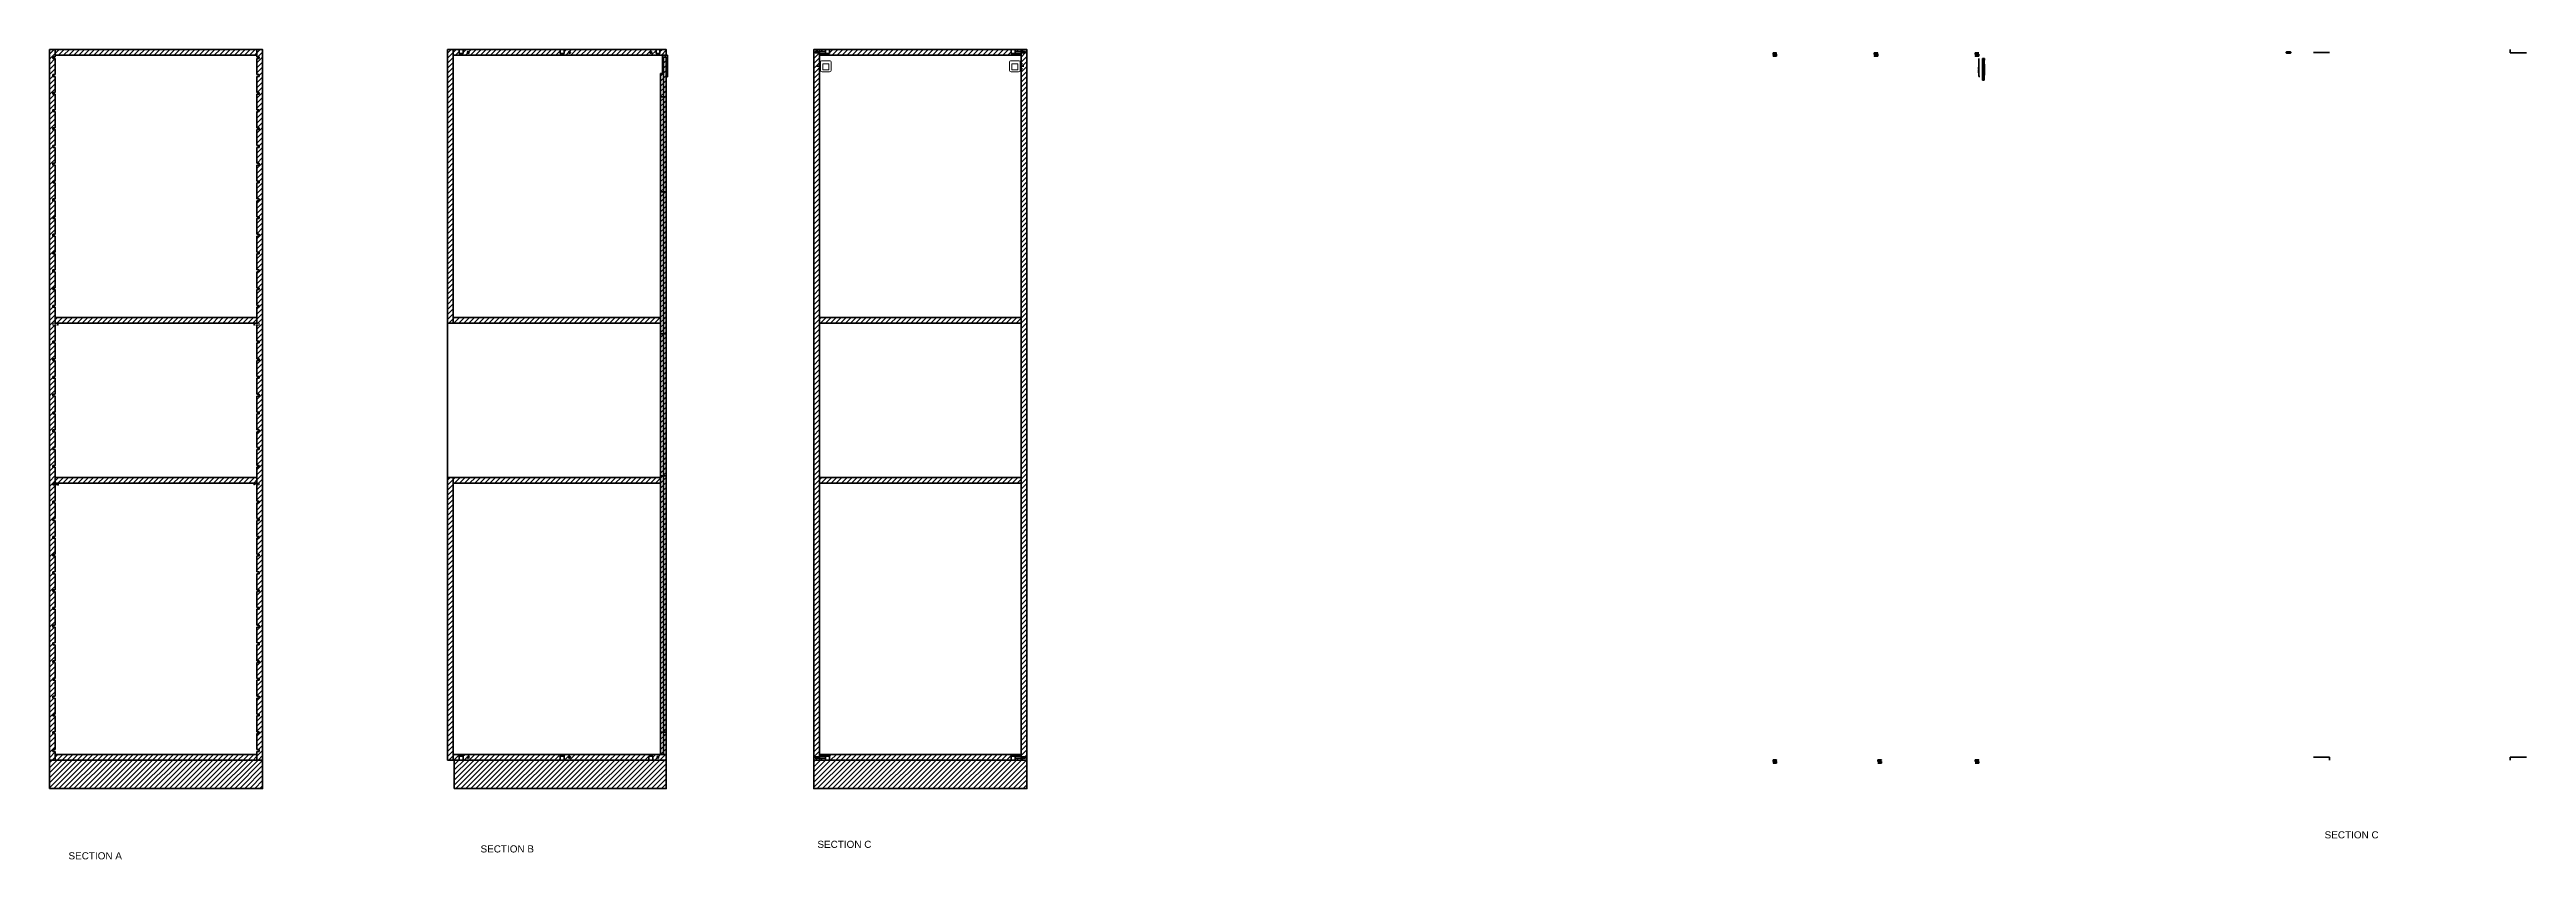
# Model space of a CAD drawing. Header units: inches. Extents: x -80 to 1400, y -434 to 800.
# Drawn here: x 703 to 1400, y 43 to 271 of the extents above; entities that cross this region are included whole.
import ezdxf

# ---------------------------------------------------------------- set-up
doc = ezdxf.new("R2010")
doc.units = ezdxf.units.IN
doc.header["$MEASUREMENT"] = 0
for name, color, linetype, lineweight in [('A-ELEV-MBE', 7, 'Continuous', 18), ('A-SECT-MCUT', 255, 'Continuous', 35), ('A-SECT-MCUT1', 7, 'Continuous', 35)]:
    doc.layers.add(name, color=color, linetype=linetype, lineweight=lineweight)
doc.layers.add('Layer1', color=3, linetype='Continuous')
doc.layers.add('SEZIONE', color=252, linetype='Continuous')
doc.styles.get("Standard").update_dxf_attribs({"font": 'Arial.ttf'})

msp = doc.modelspace()

# ---------------------------------------------------------------- hatches: boundary and pattern name
at = {"layer": 'SEZIONE'}
h = msp.add_hatch(dxfattribs=at)
h.set_pattern_fill('ANSI31', color=256, scale=8)
h.paths.add_polyline_path([(704.42, 78.86), (703.77, 78.86), (703.77, 79.36), (704.42, 79.36), (704.42, 83.86), (703.77, 83.86), (703.77, 84.36), (704.42, 84.36), (704.42, 88.86), (703.77, 88.86), (703.77, 89.36), (704.42, 89.36), (704.42, 93.86), (703.77, 93.86), (703.77, 94.36), (704.42, 94.36), (704.42, 98.86), (703.77, 98.86), (703.77, 99.36), (704.42, 99.36), (704.42, 271.4), (702.82, 271.4), (702.82, 71.4), (704.42, 71.4), (704.42, 73.86), (703.77, 73.86), (703.77, 74.36), (704.42, 74.36)])
h = msp.add_hatch(dxfattribs=at)
h.set_pattern_fill('ANSI31', color=256, scale=8)
h.paths.add_polyline_path([(761.22, 271.4), (704.42, 271.4), (704.42, 269.8), (761.22, 269.8)])
h = msp.add_hatch(dxfattribs=at)
h.set_pattern_fill('ANSI31', color=256, scale=8)
h.paths.add_polyline_path([(762.82, 271.4), (761.22, 271.4), (761.22, 79.36), (761.87, 79.36), (761.87, 78.86), (761.22, 78.86), (761.22, 74.36), (761.87, 74.36), (761.87, 73.86), (761.22, 73.86), (761.22, 71.4), (762.82, 71.4)])
h = msp.add_hatch(dxfattribs=at)
h.set_pattern_fill('ANSI31', color=256, scale=8)
h.paths.add_polyline_path([(816.47, 271.4), (814.87, 271.4), (814.87, 194.36), (816.47, 194.36)])
h = msp.add_hatch(dxfattribs=at)
h.set_pattern_fill('ANSI31', color=256, scale=8)
h.paths.add_polyline_path([(846.62, 271.4), (819.28, 271.4), (819.28, 270.33), (818.16, 270.33), (818.16, 271.4), (816.47, 271.4), (816.47, 269.8), (876.47, 269.8), (876.47, 271.4), (874.87, 271.4), (874.7, 271.4), (874.7, 270.33), (873.58, 270.33), (873.58, 271.4), (847.74, 271.4), (847.74, 270.33), (846.62, 270.33)])
h.paths.add_polyline_path([(820.47, 270.6, -1), (820.97, 270.6, -1)], flags=16)
h.paths.add_polyline_path([(849.47, 270.6, -1), (848.97, 270.6, -1)], flags=16)
h.paths.add_polyline_path([(872.37, 270.6, -1), (871.87, 270.6, -1)], flags=16)
h = msp.add_hatch(dxfattribs=at)
h.set_pattern_fill('ANSI31', color=256, scale=8)
h.paths.add_polyline_path([(876.85, 269.76), (876.9, 269.76), (876.9, 269.3), (876.95, 269.3), (876.95, 269.8), (876.47, 269.8), (875.37, 269.8), (875.37, 264.69), (875.67, 264.69), (875.67, 269.26), (876.47, 269.26), (876.47, 263.68), (876.85, 263.68), (876.85, 265.04), (876.95, 265.04), (876.95, 265.54), (876.9, 265.54), (876.9, 265.08), (876.85, 265.08), (876.85, 265.47), (876.85, 267.67), (876.85, 268.12), (876.9, 268.12), (876.9, 267.67), (876.95, 267.67), (876.95, 268.17), (876.85, 268.17), (876.85, 269.3)])
h = msp.add_hatch(dxfattribs=at)
h.set_pattern_fill('ANSI31', color=256, scale=8)
h.paths.add_polyline_path([(876.47, 269.26), (875.67, 269.26), (875.67, 73), (876.47, 73)])
h = msp.add_hatch(dxfattribs=at)
h.set_pattern_fill('ANSI31', color=256, scale=8)
h.paths.add_polyline_path([(919.6, 147.32), (919.6, 192.62), (919.6, 270.46), (918.43, 270.46), (918.43, 270.82), (919.6, 270.82), (919.6, 270.87), (919.6, 271.4), (918, 271.4), (918, 269.8), (918, 71.4), (919.6, 71.4), (919.6, 71.98), (918.43, 71.98), (918.43, 72.35), (919.6, 72.35)])
h = msp.add_hatch(dxfattribs=at)
h.set_pattern_fill('ANSI31', color=256, scale=8)
h.paths.add_polyline_path([(973.61, 271.4), (922.4, 271.4), (922.4, 270.33), (921.28, 270.33), (919.6, 270.33), (919.6, 269.8), (976.4, 269.8), (976.4, 270.33), (974.73, 270.33), (973.61, 270.33)])
h = msp.add_hatch(dxfattribs=at)
h.set_pattern_fill('ANSI31', color=256, scale=8)
h.paths.add_polyline_path([(921.28, 271.4), (919.6, 271.4), (919.6, 270.87), (921.28, 270.87)], flags=17)
h = msp.add_hatch(dxfattribs=at)
h.set_pattern_fill('ANSI31', color=256, scale=8)
h.paths.add_polyline_path([(976.4, 271.4), (974.73, 271.4), (974.73, 270.87), (976.4, 270.87)])
h = msp.add_hatch(dxfattribs=at)
h.set_pattern_fill('ANSI31', color=256, scale=8)
h.paths.add_polyline_path([(978, 271.4), (976.4, 271.4), (976.4, 270.82), (977.58, 270.82), (977.58, 270.46), (976.4, 270.46), (976.4, 192.62), (976.4, 147.32), (976.4, 72.35), (977.58, 72.35), (977.58, 71.98), (976.4, 71.98), (976.4, 71.94), (976.4, 71.4), (978, 71.4)])
h = msp.add_hatch(dxfattribs=at)
h.set_pattern_fill('ANSI31', color=256, scale=8)
h.paths.add_polyline_path([(875.67, 264.69), (874.87, 264.69), (874.87, 73), (875.67, 73)])
h = msp.add_hatch(dxfattribs=at)
h.set_pattern_fill('ANSI31', color=256, scale=8)
h.paths.add_polyline_path([(761.22, 195.96), (704.42, 195.96), (704.42, 194.36), (761.22, 194.39)])
h = msp.add_hatch(dxfattribs=at)
h.set_pattern_fill('ANSI31', color=256, scale=8)
h.paths.add_polyline_path([(874.87, 195.96), (816.47, 195.96), (816.47, 194.36), (874.87, 194.36)])
h = msp.add_hatch(dxfattribs=at)
h.set_pattern_fill('ANSI31', color=256, scale=8)
h.paths.add_polyline_path([(976.4, 195.96), (919.6, 195.96), (919.6, 194.36), (976.4, 194.36)])
h = msp.add_hatch(dxfattribs=at)
h.set_pattern_fill('ANSI31', color=256, scale=8)
h.paths.add_polyline_path([(761.22, 150.96), (704.42, 150.96), (704.42, 149.36), (761.22, 149.36)])
h = msp.add_hatch(dxfattribs=at)
h.set_pattern_fill('ANSI31', color=256, scale=8)
h.paths.add_polyline_path([(816.47, 150.96), (814.87, 150.96), (814.87, 71.4), (816.47, 71.4), (816.47, 73)])
h = msp.add_hatch(dxfattribs=at)
h.set_pattern_fill('ANSI31', color=256, scale=8)
h.paths.add_polyline_path([(874.87, 150.96), (816.47, 150.96), (816.47, 149.36), (874.87, 149.36)])
h = msp.add_hatch(dxfattribs=at)
h.set_pattern_fill('ANSI31', color=256, scale=8)
h.paths.add_polyline_path([(976.4, 150.96), (919.6, 150.96), (919.6, 149.36), (976.4, 149.36)])
h = msp.add_hatch(dxfattribs=at)
h.set_pattern_fill('ANSI31', color=256, scale=8)
h.paths.add_polyline_path([(762.82, 71.4), (702.82, 71.4), (702.82, 63.4), (762.82, 63.4)])
h = msp.add_hatch(dxfattribs=at)
h.set_pattern_fill('ANSI31', color=256, scale=8)
h.paths.add_polyline_path([(761.22, 73), (704.42, 73), (704.42, 71.4), (761.22, 71.4)])
h = msp.add_hatch(dxfattribs=at)
h.set_pattern_fill('ANSI31', color=256, scale=8)
h.paths.add_polyline_path([(846.62, 72.48), (847.74, 72.48), (847.74, 71.4), (871.56, 71.4), (871.56, 72.48), (872.68, 72.48), (872.68, 71.4), (876.47, 71.4), (876.47, 73), (816.47, 73), (816.47, 71.4), (818.17, 71.4), (818.17, 72.48), (819.29, 72.48), (819.29, 71.4), (846.62, 71.4)])
h.paths.add_polyline_path([(820.47, 72.2, -1), (820.97, 72.2, -1)], flags=16)
h.paths.add_polyline_path([(849.47, 72.2, -1), (848.97, 72.2, -1)], flags=16)
h.paths.add_polyline_path([(874.37, 72.2, -1), (873.87, 72.2, -1)], flags=16)
h = msp.add_hatch(dxfattribs=at)
h.set_pattern_fill('ANSI31', color=256, scale=8)
h.paths.add_polyline_path([(876.47, 71.4), (872.68, 71.4), (847.74, 71.4), (819.29, 71.4), (816.74, 71.4), (816.74, 63.4), (876.47, 63.4)])
h = msp.add_hatch(dxfattribs=at)
h.set_pattern_fill('ANSI31', color=256, scale=8)
h.paths.add_polyline_path([(978, 71.4), (918, 71.4), (918, 63.4), (978, 63.4)])
h = msp.add_hatch(dxfattribs=at)
h.set_pattern_fill('ANSI31', color=256, scale=8)
h.paths.add_polyline_path([(973.61, 72.48), (974.73, 72.48), (976.4, 72.48), (976.4, 73), (919.6, 73), (919.6, 72.48), (921.28, 72.48), (922.4, 72.48), (922.4, 71.4), (973.61, 71.4)])
h = msp.add_hatch(dxfattribs=at)
h.set_pattern_fill('ANSI31', color=256, scale=8)
h.paths.add_polyline_path([(921.28, 71.94), (919.6, 71.94), (919.6, 71.4), (921.28, 71.4)])
h = msp.add_hatch(dxfattribs=at)
h.set_pattern_fill('ANSI31', color=256, scale=8)
h.paths.add_polyline_path([(976.4, 71.94), (974.73, 71.94), (974.73, 71.4), (976.4, 71.4)])

# ---------------------------------------------------------------- linework, layer by layer
at = {"layer": 'A-ELEV-MBE'}
for p, q in [((919.71, 266.98), (919.85, 266.98)), ((919.71, 266.42), (919.85, 266.42)), ((919.85, 265.73), (919.85, 267.68)), ((976.15, 265.73), (976.15, 267.68)), ((976.3, 266.98), (976.15, 266.98)), ((976.3, 266.42), (976.15, 266.42)), ((704.42, 194.36), (703.77, 194.36)), ((703.77, 194.36), (703.77, 193.86)), ((703.77, 194.26), (703.77, 193.96)), ((703.77, 193.86), (704.42, 193.86)), ((704.42, 194.36), (704.42, 193.86)), ((704.42, 194.36), (705.07, 194.26)), ((705.07, 193.96), (704.42, 193.86)), ((705.07, 194.26), (705.07, 193.96)), ((760.57, 194.26), (761.22, 194.36)), ((760.57, 193.96), (760.57, 194.26)), ((761.22, 193.86), (760.57, 193.96)), ((761.22, 193.86), (761.22, 194.36)), ((761.22, 194.36), (761.87, 194.36)), ((761.87, 193.86), (761.22, 193.86)), ((761.87, 194.36), (761.87, 193.86)), ((761.87, 193.96), (761.87, 194.26)), ((760.57, 149.26), (761.22, 149.36)), ((760.57, 148.96), (760.57, 149.26)), ((761.22, 148.86), (760.57, 148.96)), ((761.22, 148.86), (761.22, 149.36)), ((761.22, 149.36), (761.87, 149.36)), ((761.87, 148.86), (761.22, 148.86)), ((761.87, 149.36), (761.87, 148.86)), ((761.87, 148.96), (761.87, 149.26))]:
    msp.add_line(p, q, dxfattribs=at)
for points in [[(920.35, 265.16), (922.43, 265.16, 0.414214), (922.93, 265.66), (922.93, 267.74, 0.414214), (922.43, 268.24), (920.35, 268.24, 0.414214), (919.85, 267.74), (919.85, 265.66, 0.414214)], [(975.65, 265.16), (973.57, 265.16, -0.414214), (973.07, 265.66), (973.07, 267.74, -0.414214), (973.57, 268.24), (975.65, 268.24, -0.414214), (976.15, 267.74), (976.15, 265.66, -0.414214)]]:
    msp.add_lwpolyline(points, format="xyb", close=True, dxfattribs=at)
for points in [[(922.28, 267.36), (920.51, 267.36), (920.51, 265.72), (922.28, 265.72)], [(973.73, 267.36), (975.5, 267.36), (975.5, 265.72), (973.73, 265.72)], [(705.07, 194.36), (705.07, 193.86), (705.27, 193.86), (705.27, 194.36)], [(760.57, 193.86), (760.57, 194.36), (760.37, 194.36), (760.37, 193.86)], [(760.57, 148.86), (760.57, 149.36), (760.37, 149.36), (760.37, 148.86)]]:
    msp.add_lwpolyline(points, close=True, dxfattribs=at)
at = {"layer": 'A-SECT-MCUT'}
for p, q in [((704.42, 269.36), (703.77, 269.36)), ((703.77, 269.36), (703.77, 268.86)), ((703.77, 268.86), (704.42, 268.86)), ((704.42, 269.36), (704.42, 271.4)), ((704.42, 271.4), (704.42, 269.36)), ((704.42, 269.8), (761.22, 269.8)), ((704.42, 264.36), (704.42, 268.86)), ((704.42, 268.86), (704.42, 264.36)), ((762.82, 271.4), (761.22, 271.4)), ((761.22, 269.36), (761.22, 271.4)), ((761.22, 271.4), (761.22, 269.36)), ((761.22, 269.36), (761.87, 269.36)), ((761.22, 264.36), (761.22, 268.86)), ((761.22, 268.86), (761.22, 264.36)), ((761.87, 268.86), (761.22, 268.86)), ((761.87, 269.36), (761.87, 268.86)), ((816.47, 271.4), (814.87, 271.4)), ((814.87, 271.4), (814.87, 194.36)), ((816.47, 271.4), (816.47, 194.36)), ((816.47, 269.8), (876.47, 269.8)), ((818.16, 271.4), (818.16, 270.84)), ((818.16, 271.4), (819.28, 271.4)), ((818.16, 271.4), (818.16, 270.33)), ((818.16, 270.33), (819.28, 270.33)), ((818.16, 270.33), (819.28, 270.33)), ((819.28, 271.4), (819.28, 271.33)), ((819.28, 270.33), (819.28, 271.4)), ((819.28, 270.9), (819.28, 270.33)), ((846.62, 271.4), (846.62, 270.84)), ((846.62, 271.4), (847.74, 271.4)), ((846.62, 271.4), (846.62, 270.33)), ((846.62, 270.33), (847.74, 270.33)), ((846.62, 270.33), (847.74, 270.33)), ((847.74, 271.4), (847.74, 271.33)), ((847.74, 270.33), (847.74, 271.4)), ((847.74, 270.9), (847.74, 270.33)), ((873.58, 271.4), (873.58, 270.84)), ((873.58, 271.4), (874.7, 271.4)), ((873.58, 271.4), (873.58, 270.33)), ((873.58, 270.33), (874.7, 270.33)), ((873.58, 270.33), (874.7, 270.33)), ((874.7, 271.4), (874.7, 271.33)), ((874.7, 270.33), (874.7, 271.4)), ((874.7, 270.9), (874.7, 270.33)), ((876.47, 271.4), (874.87, 271.4)), ((875.37, 269.8), (875.37, 264.69)), ((875.67, 269.26), (875.67, 258.18)), ((876.47, 269.26), (875.67, 269.26)), ((876.47, 269.8), (876.85, 269.8)), ((876.47, 269.26), (876.47, 263.68)), ((876.85, 269.8), (876.85, 263.68)), ((918, 271.4), (918, 269.8)), ((919.6, 270.82), (918.43, 270.82)), ((918.43, 270.82), (918.43, 270.46)), ((918.43, 270.75), (918.43, 270.53)), ((918.43, 270.46), (919.6, 270.46)), ((919.74, 266.7), (918.85, 266.7)), ((919.21, 267.4), (919.71, 267.4)), ((919.21, 265.97), (919.71, 265.97)), ((919.6, 270.82), (919.6, 271.4)), ((919.6, 270.87), (919.6, 270.41)), ((921.28, 270.87), (919.6, 270.87)), ((919.6, 270.87), (921.28, 270.87)), ((919.6, 192.62), (919.6, 270.46)), ((921.28, 270.33), (919.6, 270.33)), ((919.6, 269.8), (976.4, 269.8)), ((919.6, 269.8), (919.6, 249.8)), ((919.6, 267.95), (919.6, 267.95)), ((919.6, 267.95), (919.6, 267.44)), ((919.6, 267.36), (919.6, 266.76)), ((919.6, 266.64), (919.6, 266.01)), ((919.6, 265.92), (919.6, 265.45)), ((919.6, 265.45), (919.6, 265.45)), ((919.74, 266.42), (919.74, 266.98)), ((973.61, 271.4), (973.61, 271.33)), ((974.73, 271.4), (973.61, 271.4)), ((973.61, 270.33), (973.61, 271.4)), ((973.61, 270.9), (973.61, 270.33)), ((974.73, 270.33), (973.61, 270.33)), ((974.73, 270.33), (973.61, 270.33)), ((974.73, 271.4), (974.73, 270.84)), ((974.73, 271.4), (974.73, 270.87)), ((974.73, 270.87), (974.73, 270.41)), ((974.73, 270.87), (976.4, 270.87)), ((976.4, 270.87), (974.73, 270.87)), ((974.73, 270.43), (974.73, 270.33)), ((974.73, 270.33), (976.4, 270.33)), ((976.27, 266.42), (976.27, 266.98)), ((976.8, 267.4), (976.3, 267.4)), ((977.15, 266.7), (976.3, 266.7)), ((976.8, 265.96), (976.3, 265.96)), ((976.4, 271.4), (976.4, 270.82)), ((976.4, 270.87), (976.4, 270.41)), ((976.4, 270.82), (977.58, 270.82)), ((976.4, 270.46), (976.4, 192.62)), ((977.58, 270.46), (976.4, 270.46)), ((976.4, 267.95), (976.4, 267.95)), ((976.4, 267.95), (976.4, 267.44)), ((976.4, 267.36), (976.4, 266.76)), ((976.4, 266.64), (976.4, 266)), ((976.4, 265.92), (976.4, 265.45)), ((976.4, 265.45), (976.4, 265.45)), ((977.58, 270.82), (977.58, 270.46)), ((977.58, 270.75), (977.58, 270.53)), ((704.42, 264.36), (703.77, 264.36)), ((703.77, 264.36), (703.77, 263.86)), ((703.77, 263.86), (704.42, 263.86)), ((704.42, 259.36), (703.77, 259.36)), ((703.77, 259.36), (703.77, 258.86)), ((703.77, 258.86), (704.42, 258.86)), ((704.42, 259.36), (704.42, 263.86)), ((704.42, 263.86), (704.42, 259.36)), ((704.42, 254.46), (704.42, 258.86)), ((704.42, 258.86), (704.42, 254.46)), ((761.22, 264.36), (761.87, 264.36)), ((761.22, 259.36), (761.22, 263.86)), ((761.22, 263.86), (761.22, 259.36)), ((761.87, 263.86), (761.22, 263.86)), ((761.22, 259.36), (761.87, 259.36)), ((761.22, 254.46), (761.22, 258.86)), ((761.22, 258.86), (761.22, 254.46)), ((761.87, 258.86), (761.22, 258.86)), ((761.87, 264.36), (761.87, 263.86)), ((761.87, 259.36), (761.87, 258.86)), ((875.67, 264.69), (874.87, 264.69)), ((874.87, 264.69), (874.87, 73)), ((876.47, 258.13), (875.17, 258.13)), ((875.37, 264.69), (875.67, 264.69)), ((875.67, 264.69), (875.67, 258.08)), ((875.67, 258.08), (875.67, 231.35)), ((875.67, 258.08), (875.67, 231.35)), ((876.47, 263.97), (876.47, 264.47)), ((876.85, 263.68), (876.47, 263.68)), ((704.42, 254.46), (703.77, 254.46)), ((703.77, 254.46), (703.77, 253.96)), ((703.77, 253.96), (704.42, 253.96)), ((704.42, 249.36), (704.42, 253.96)), ((704.42, 253.96), (704.42, 249.8)), ((704.42, 249.8), (704.42, 251.4)), ((761.22, 254.46), (761.87, 254.46)), ((761.22, 249.36), (761.22, 253.96)), ((761.22, 253.96), (761.22, 249.8)), ((761.87, 253.96), (761.22, 253.96)), ((761.22, 249.8), (761.22, 251.4)), ((761.87, 254.46), (761.87, 253.96)), ((876.47, 249.8), (876.47, 251.4)), ((919.6, 249.8), (919.6, 251.4)), ((704.42, 249.36), (703.77, 249.36)), ((703.77, 249.36), (703.77, 248.86)), ((703.77, 248.86), (704.42, 248.86)), ((704.42, 244.36), (703.77, 244.36)), ((703.77, 244.36), (703.77, 243.86)), ((704.42, 244.36), (704.42, 248.86)), ((761.22, 249.36), (761.87, 249.36)), ((761.22, 244.36), (761.22, 248.86)), ((761.87, 248.86), (761.22, 248.86)), ((761.22, 244.36), (761.87, 244.36)), ((761.87, 249.36), (761.87, 248.86)), ((761.87, 244.36), (761.87, 243.86)), ((703.77, 243.86), (704.42, 243.86)), ((704.42, 239.4), (703.77, 239.4)), ((703.77, 239.4), (703.77, 238.9)), ((703.77, 238.9), (704.42, 238.9)), ((704.42, 239.4), (704.42, 243.86)), ((704.42, 234.36), (704.42, 238.9)), ((761.22, 239.4), (761.22, 243.86)), ((761.87, 243.86), (761.22, 243.86)), ((761.22, 239.4), (761.87, 239.4)), ((761.22, 234.36), (761.22, 238.9)), ((761.87, 238.9), (761.22, 238.9)), ((761.87, 239.4), (761.87, 238.9)), ((704.42, 234.36), (703.77, 234.36)), ((703.77, 234.36), (703.77, 233.86)), ((703.77, 233.86), (704.42, 233.86)), ((704.42, 229.36), (704.42, 233.86)), ((761.22, 234.36), (761.87, 234.36)), ((761.22, 229.36), (761.22, 233.86)), ((761.87, 233.86), (761.22, 233.86)), ((761.87, 234.36), (761.87, 233.86)), ((875.17, 231.4), (876.47, 231.4)), ((875.67, 231.35), (875.67, 191.45)), ((875.67, 231.35), (875.67, 191.35)), ((704.42, 229.36), (703.77, 229.36)), ((703.77, 229.36), (703.77, 228.86)), ((703.77, 228.86), (704.42, 228.86)), ((704.42, 224.36), (703.77, 224.36)), ((703.77, 224.36), (703.77, 223.86)), ((703.77, 223.86), (704.42, 223.86)), ((704.42, 224.36), (704.42, 228.86)), ((704.42, 219.42), (704.42, 223.86)), ((761.22, 229.36), (761.87, 229.36)), ((761.22, 224.36), (761.22, 228.86)), ((761.87, 228.86), (761.22, 228.86)), ((761.22, 224.36), (761.87, 224.36)), ((761.22, 219.42), (761.22, 223.86)), ((761.87, 223.86), (761.22, 223.86)), ((761.87, 229.36), (761.87, 228.86)), ((761.87, 224.36), (761.87, 223.86)), ((704.42, 219.42), (703.77, 219.42)), ((703.77, 219.42), (703.77, 218.92)), ((703.77, 218.92), (704.42, 218.92)), ((704.42, 221.47), (704.42, 219.87)), ((704.42, 214.36), (704.42, 218.92)), ((761.22, 221.47), (761.22, 219.87)), ((761.22, 219.42), (761.87, 219.42)), ((761.22, 214.36), (761.22, 218.92)), ((761.87, 218.92), (761.22, 218.92)), ((761.87, 219.42), (761.87, 218.92)), ((876.47, 219.87), (876.47, 221.47)), ((919.6, 221.47), (919.6, 219.87)), ((704.42, 214.36), (703.77, 214.36)), ((703.77, 214.36), (703.77, 213.86)), ((703.77, 213.86), (704.42, 213.86)), ((704.42, 209.36), (703.77, 209.36)), ((703.77, 209.36), (703.77, 208.86)), ((704.42, 209.36), (704.42, 213.86)), ((761.22, 214.36), (761.87, 214.36)), ((761.22, 209.36), (761.22, 213.86)), ((761.87, 213.86), (761.22, 213.86)), ((761.22, 209.36), (761.87, 209.36)), ((761.87, 214.36), (761.87, 213.86)), ((761.87, 209.36), (761.87, 208.86)), ((703.77, 208.86), (704.42, 208.86)), ((704.42, 204.36), (703.77, 204.36)), ((703.77, 204.36), (703.77, 203.86)), ((703.77, 203.86), (704.42, 203.86)), ((704.42, 204.36), (704.42, 208.86)), ((704.42, 199.36), (704.42, 203.86)), ((761.22, 204.36), (761.22, 208.86)), ((761.87, 208.86), (761.22, 208.86)), ((761.22, 204.36), (761.87, 204.36)), ((761.22, 199.36), (761.22, 203.86)), ((761.87, 203.86), (761.22, 203.86)), ((761.87, 204.36), (761.87, 203.86)), ((704.42, 199.36), (703.77, 199.36)), ((703.77, 199.36), (703.77, 198.86)), ((703.77, 198.86), (704.42, 198.86)), ((704.42, 194.36), (704.42, 198.86)), ((704.42, 195.96), (761.22, 195.96)), ((761.22, 199.36), (761.87, 199.36)), ((761.22, 194.36), (761.22, 198.86)), ((761.87, 198.86), (761.22, 198.86)), ((761.87, 199.36), (761.87, 198.86)), ((874.87, 195.96), (816.47, 195.96)), ((874.87, 195.96), (874.87, 194.36)), ((919.6, 195.96), (976.4, 195.96)), ((704.42, 189.36), (703.77, 189.36)), ((703.77, 189.36), (703.77, 188.86)), ((703.77, 188.86), (704.42, 188.86)), ((704.42, 194.36), (761.22, 194.39)), ((704.42, 189.36), (704.42, 193.86)), ((704.42, 184.36), (704.42, 188.86)), ((761.22, 189.36), (761.22, 193.86)), ((761.22, 189.36), (761.87, 189.36)), ((761.22, 184.36), (761.22, 188.86)), ((761.87, 188.86), (761.22, 188.86)), ((761.87, 189.36), (761.87, 188.86)), ((814.87, 194.36), (816.47, 194.36)), ((816.47, 194.36), (874.87, 194.36)), ((875.17, 191.4), (876.47, 191.4)), ((875.67, 191.35), (875.67, 151.45)), ((875.67, 191.35), (875.67, 151.35)), ((876.47, 193.4), (876.47, 195)), ((919.6, 194.36), (976.4, 194.36)), ((919.6, 147.32), (919.6, 192.62)), ((976.4, 192.62), (976.4, 147.32)), ((704.42, 184.36), (703.77, 184.36)), ((703.77, 184.36), (703.77, 183.86)), ((703.77, 183.86), (704.42, 183.86)), ((704.42, 179.36), (704.42, 183.86)), ((761.22, 184.36), (761.87, 184.36)), ((761.22, 179.36), (761.22, 183.86)), ((761.87, 183.86), (761.22, 183.86)), ((761.87, 184.36), (761.87, 183.86)), ((704.42, 179.36), (703.77, 179.36)), ((703.77, 179.36), (703.77, 178.86)), ((703.77, 178.86), (704.42, 178.86)), ((704.42, 174.36), (703.77, 174.36)), ((703.77, 174.36), (703.77, 173.86)), ((704.42, 174.36), (704.42, 178.86)), ((761.22, 179.36), (761.87, 179.36)), ((761.22, 174.36), (761.22, 178.86)), ((761.87, 178.86), (761.22, 178.86)), ((761.22, 174.36), (761.87, 174.36)), ((761.87, 179.36), (761.87, 178.86)), ((761.87, 174.36), (761.87, 173.86)), ((703.77, 173.86), (704.42, 173.86)), ((704.42, 169.36), (703.77, 169.36)), ((703.77, 169.36), (703.77, 168.86)), ((703.77, 168.86), (704.42, 168.86)), ((704.42, 169.36), (704.42, 173.86)), ((704.42, 164.33), (704.42, 168.86)), ((761.22, 169.36), (761.22, 173.86)), ((761.87, 173.86), (761.22, 173.86)), ((761.22, 169.36), (761.87, 169.36)), ((761.22, 164.33), (761.22, 168.86)), ((761.87, 168.86), (761.22, 168.86)), ((761.87, 169.36), (761.87, 168.86)), ((704.42, 164.33), (703.77, 164.33)), ((703.77, 164.33), (703.77, 163.83)), ((703.77, 163.83), (704.42, 163.83)), ((704.42, 159.36), (704.42, 163.83)), ((761.22, 164.33), (761.87, 164.33)), ((761.22, 159.36), (761.22, 163.83)), ((761.87, 163.83), (761.22, 163.83)), ((761.87, 164.33), (761.87, 163.83)), ((704.42, 159.36), (703.77, 159.36)), ((703.77, 159.36), (703.77, 158.86)), ((703.77, 158.86), (704.42, 158.86)), ((704.42, 154.36), (703.77, 154.36)), ((703.77, 154.36), (703.77, 153.86)), ((703.77, 153.86), (704.42, 153.86)), ((704.42, 154.36), (704.42, 158.86)), ((704.42, 149.36), (704.42, 153.86)), ((761.22, 159.36), (761.87, 159.36)), ((761.22, 154.36), (761.22, 158.86)), ((761.87, 158.86), (761.22, 158.86)), ((761.22, 154.36), (761.87, 154.36)), ((761.22, 149.36), (761.22, 153.86)), ((761.87, 153.86), (761.22, 153.86)), ((761.87, 159.36), (761.87, 158.86)), ((761.87, 154.36), (761.87, 153.86)), ((704.42, 149.36), (703.77, 149.36)), ((703.77, 149.36), (703.77, 148.86)), ((703.77, 149.26), (703.77, 148.96)), ((703.77, 148.86), (704.42, 148.86)), ((704.42, 150.96), (761.22, 150.96)), ((704.42, 149.36), (761.22, 149.36)), ((704.42, 149.36), (704.42, 148.86)), ((704.42, 149.36), (705.07, 149.26)), ((705.07, 148.96), (704.42, 148.86)), ((704.42, 144.29), (704.42, 148.86)), ((704.42, 148.64), (704.42, 147.04)), ((704.42, 147.04), (704.42, 144.29)), ((705.07, 149.26), (705.07, 148.96)), ((761.22, 144.29), (761.22, 148.86)), ((761.22, 148.64), (761.22, 147.04)), ((761.22, 147.04), (761.22, 144.29)), ((816.47, 150.96), (814.87, 150.96)), ((814.87, 150.96), (814.87, 71.4)), ((816.47, 150.96), (874.87, 150.96)), ((816.47, 150.96), (816.47, 71.4)), ((874.87, 149.36), (816.47, 149.36)), ((874.87, 150.96), (874.87, 149.36)), ((875.17, 151.4), (876.47, 151.4)), ((875.67, 151.35), (875.67, 79.25)), ((875.67, 151.35), (875.67, 79.25)), ((919.6, 150.96), (976.4, 150.96)), ((919.6, 149.36), (976.4, 149.36)), ((919.6, 72.35), (919.6, 147.32)), ((919.6, 147.04), (919.6, 122.36)), ((976.4, 147.32), (976.4, 72.35)), ((704.42, 144.29), (703.77, 144.29)), ((703.77, 144.29), (703.77, 143.79)), ((703.77, 143.79), (704.42, 143.79)), ((704.42, 139.36), (704.42, 143.79)), ((704.42, 143.79), (704.42, 139.36)), ((761.22, 144.29), (761.87, 144.29)), ((761.22, 139.36), (761.22, 143.79)), ((761.22, 143.79), (761.22, 139.36)), ((761.87, 143.79), (761.22, 143.79)), ((761.87, 144.29), (761.87, 143.79)), ((704.42, 139.36), (703.77, 139.36)), ((703.77, 139.36), (703.77, 138.86)), ((703.77, 138.86), (704.42, 138.86)), ((704.42, 134.36), (703.77, 134.36)), ((703.77, 134.36), (703.77, 133.86)), ((703.77, 133.86), (704.42, 133.86)), ((704.42, 134.36), (704.42, 138.86)), ((704.42, 138.86), (704.42, 134.36)), ((704.42, 129.36), (704.42, 133.86)), ((704.42, 133.86), (704.42, 129.36)), ((761.22, 139.36), (761.87, 139.36)), ((761.22, 134.36), (761.22, 138.86)), ((761.22, 138.86), (761.22, 134.36)), ((761.87, 138.86), (761.22, 138.86)), ((761.22, 134.36), (761.87, 134.36)), ((761.22, 129.36), (761.22, 133.86)), ((761.22, 133.86), (761.22, 129.36)), ((761.87, 133.86), (761.22, 133.86)), ((761.87, 139.36), (761.87, 138.86)), ((761.87, 134.36), (761.87, 133.86)), ((704.42, 129.36), (703.77, 129.36)), ((703.77, 129.36), (703.77, 128.86)), ((703.77, 128.86), (704.42, 128.86)), ((704.42, 124.36), (704.42, 128.86)), ((704.42, 128.86), (704.42, 124.36)), ((761.22, 129.36), (761.87, 129.36)), ((761.22, 124.36), (761.22, 128.86)), ((761.22, 128.86), (761.22, 124.36)), ((761.87, 128.86), (761.22, 128.86)), ((761.87, 129.36), (761.87, 128.86)), ((704.42, 124.36), (703.77, 124.36)), ((703.77, 124.36), (703.77, 123.86)), ((703.77, 123.86), (704.42, 123.86)), ((704.42, 119.36), (703.77, 119.36)), ((703.77, 119.36), (703.77, 118.86)), ((703.77, 118.86), (704.42, 118.86)), ((704.42, 119.36), (704.42, 123.86)), ((704.42, 123.86), (704.42, 122.36)), ((704.42, 114.36), (704.42, 118.86)), ((761.22, 124.36), (761.87, 124.36)), ((761.22, 119.36), (761.22, 123.86)), ((761.22, 123.86), (761.22, 122.36)), ((761.87, 123.86), (761.22, 123.86)), ((761.22, 119.36), (761.87, 119.36)), ((761.22, 114.36), (761.22, 118.86)), ((761.87, 118.86), (761.22, 118.86)), ((761.87, 124.36), (761.87, 123.86)), ((761.87, 119.36), (761.87, 118.86)), ((976.4, 122.36), (976.4, 97.68)), ((976.4, 122.36), (976.4, 120.76)), ((704.42, 114.36), (703.77, 114.36)), ((703.77, 114.36), (703.77, 113.86)), ((703.77, 113.86), (704.42, 113.86)), ((704.42, 109.36), (704.42, 113.86)), ((761.22, 114.36), (761.87, 114.36)), ((761.22, 109.36), (761.22, 113.86)), ((761.87, 113.86), (761.22, 113.86)), ((761.87, 114.36), (761.87, 113.86)), ((704.42, 109.36), (703.77, 109.36)), ((703.77, 109.36), (703.77, 108.86)), ((703.77, 108.86), (704.42, 108.86)), ((704.42, 104.36), (704.42, 108.86)), ((761.22, 109.36), (761.87, 109.36)), ((761.22, 104.36), (761.22, 108.86)), ((761.87, 108.86), (761.22, 108.86)), ((761.87, 109.36), (761.87, 108.86)), ((704.42, 104.36), (703.77, 104.36)), ((703.77, 104.36), (703.77, 103.86)), ((703.77, 103.86), (704.42, 103.86)), ((704.42, 99.36), (703.77, 99.36)), ((703.77, 99.36), (703.77, 98.86)), ((703.77, 98.86), (704.42, 98.86)), ((704.42, 99.36), (704.42, 103.86)), ((704.42, 94.36), (704.42, 98.86)), ((704.42, 97.68), (704.42, 96.08)), ((761.22, 104.36), (761.87, 104.36)), ((761.22, 99.36), (761.22, 103.86)), ((761.87, 103.86), (761.22, 103.86)), ((761.22, 99.36), (761.87, 99.36)), ((761.22, 94.36), (761.22, 98.86)), ((761.87, 98.86), (761.22, 98.86)), ((761.22, 97.68), (761.22, 96.08)), ((761.87, 104.36), (761.87, 103.86)), ((761.87, 99.36), (761.87, 98.86)), ((919.6, 97.68), (919.6, 96.08)), ((704.42, 94.36), (703.77, 94.36)), ((703.77, 94.36), (703.77, 93.86)), ((703.77, 93.86), (704.42, 93.86)), ((704.42, 89.36), (704.42, 93.86)), ((761.22, 94.36), (761.87, 94.36)), ((761.22, 89.36), (761.22, 93.86)), ((761.87, 93.86), (761.22, 93.86)), ((761.87, 94.36), (761.87, 93.86)), ((704.42, 89.36), (703.77, 89.36)), ((703.77, 89.36), (703.77, 88.86)), ((703.77, 88.86), (704.42, 88.86)), ((704.42, 84.36), (703.77, 84.36)), ((703.77, 84.36), (703.77, 83.86)), ((703.77, 83.86), (704.42, 83.86)), ((704.42, 84.36), (704.42, 88.86)), ((704.42, 79.36), (704.42, 83.86)), ((761.22, 89.36), (761.87, 89.36)), ((761.22, 84.36), (761.22, 88.86)), ((761.87, 88.86), (761.22, 88.86)), ((761.22, 84.36), (761.87, 84.36)), ((761.22, 79.36), (761.22, 83.86)), ((761.87, 83.86), (761.22, 83.86)), ((761.87, 89.36), (761.87, 88.86)), ((761.87, 84.36), (761.87, 83.86)), ((704.42, 79.36), (703.77, 79.36)), ((703.77, 79.36), (703.77, 78.86)), ((703.77, 78.86), (704.42, 78.86)), ((704.42, 74.36), (704.42, 78.86)), ((761.22, 79.36), (761.87, 79.36)), ((761.22, 74.36), (761.22, 78.86)), ((761.87, 78.86), (761.22, 78.86)), ((761.87, 79.36), (761.87, 78.86)), ((875.17, 79.3), (876.47, 79.3)), ((875.67, 79.25), (875.67, 73)), ((875.67, 79.25), (875.67, 73)), ((702.82, 71.4), (762.82, 71.4)), ((704.42, 74.36), (703.77, 74.36)), ((703.77, 74.36), (703.77, 73.86)), ((703.77, 73.86), (704.42, 73.86)), ((704.42, 71.4), (704.42, 73.86)), ((704.42, 73), (761.22, 73)), ((761.22, 74.36), (761.87, 74.36)), ((761.22, 71.4), (761.22, 73.86)), ((761.87, 73.86), (761.22, 73.86)), ((761.87, 74.36), (761.87, 73.86)), ((814.87, 71.4), (816.47, 71.4)), ((816.47, 71.4), (816.47, 73)), ((816.47, 73), (876.47, 73)), ((816.47, 71.4), (819.29, 71.4)), ((816.74, 71.4), (816.74, 63.4)), ((819.29, 72.48), (818.17, 72.48)), ((819.29, 72.48), (818.17, 72.48)), ((818.17, 71.9), (818.17, 72.48)), ((818.17, 72.48), (818.17, 71.4)), ((818.17, 71.4), (818.17, 71.48)), ((819.29, 71.4), (818.17, 71.4)), ((819.29, 71.4), (819.29, 72.48)), ((819.29, 71.4), (819.29, 71.97)), ((819.29, 71.4), (847.74, 71.4)), ((847.74, 72.48), (846.62, 72.48)), ((846.62, 71.9), (846.62, 72.48)), ((847.74, 72.48), (846.62, 72.48)), ((846.62, 72.48), (846.62, 71.4)), ((846.62, 71.4), (846.62, 71.48)), ((847.74, 71.4), (846.62, 71.4)), ((847.74, 71.4), (847.74, 72.48)), ((847.74, 71.4), (847.74, 71.97)), ((847.74, 71.4), (872.68, 71.4)), ((872.68, 72.48), (871.56, 72.48)), ((871.56, 71.9), (871.56, 72.48)), ((872.68, 72.48), (871.56, 72.48)), ((871.56, 72.48), (871.56, 71.4)), ((871.56, 71.4), (871.56, 71.48)), ((872.68, 71.4), (871.56, 71.4)), ((872.68, 71.4), (872.68, 72.48)), ((872.68, 71.4), (872.68, 71.97)), ((872.68, 71.4), (876.47, 71.4)), ((918, 71.4), (978, 71.4)), ((918.43, 72.35), (919.6, 72.35)), ((918.43, 71.98), (918.43, 72.35)), ((919.6, 71.98), (918.43, 71.98)), ((919.6, 73), (976.4, 73)), ((921.28, 72.48), (919.6, 72.48)), ((919.6, 71.94), (919.6, 72.39)), ((919.6, 71.4), (919.6, 71.98)), ((921.28, 71.94), (919.6, 71.94)), ((919.6, 71.94), (921.28, 71.94)), ((921.28, 72.38), (921.28, 72.48)), ((921.28, 72.48), (922.4, 72.48)), ((921.28, 72.48), (922.4, 72.48)), ((921.28, 71.94), (921.28, 72.39)), ((921.28, 71.4), (921.28, 71.97)), ((921.28, 71.4), (921.28, 71.94)), ((921.28, 71.4), (922.4, 71.4)), ((922.4, 71.9), (922.4, 72.48)), ((922.4, 72.48), (922.4, 71.4)), ((922.4, 71.4), (922.4, 71.48)), ((974.73, 72.48), (973.61, 72.48)), ((973.61, 71.9), (973.61, 72.48)), ((974.73, 72.48), (973.61, 72.48)), ((973.61, 72.48), (973.61, 71.4)), ((973.61, 71.4), (973.61, 71.48)), ((974.73, 71.4), (973.61, 71.4)), ((974.73, 72.38), (974.73, 72.48)), ((974.73, 72.48), (976.4, 72.48)), ((974.73, 71.94), (974.73, 72.39)), ((974.73, 71.4), (974.73, 71.97)), ((974.73, 71.94), (976.4, 71.94)), ((974.73, 71.4), (974.73, 71.94)), ((976.4, 71.94), (974.73, 71.94)), ((976.4, 71.94), (976.4, 72.39)), ((977.58, 72.35), (976.4, 72.35)), ((976.4, 71.98), (976.4, 71.4)), ((976.4, 71.98), (977.58, 71.98)), ((977.58, 71.98), (977.58, 72.35)), ((977.58, 72.06), (977.58, 72.27)), ((977.58, 72.06), (977.58, 72.27))]:
    msp.add_line(p, q, dxfattribs=at)
at = {"layer": 'A-SECT-MCUT', "transparency": 33554605}
msp.add_line((814.87, 194.36), (814.87, 149.36), dxfattribs=at)
at = {"layer": 'A-SECT-MCUT'}
for points in [[(702.82, 63.4), (762.82, 63.4), (762.82, 271.4), (702.82, 271.4)], [(921.28, 271.4), (922.4, 271.4), (922.4, 270.33), (921.28, 270.33)], [(705.07, 149.36), (705.07, 148.86), (705.27, 148.86), (705.27, 149.36)]]:
    msp.add_lwpolyline(points, close=True, dxfattribs=at)
for points in [[(818.16, 271.4), (816.47, 271.4)], [(846.62, 271.4), (819.28, 271.4)], [(873.58, 271.4), (847.74, 271.4)], [(876.47, 269.8), (876.47, 271.4), (874.7, 271.4)], [(876.47, 257.93), (876.47, 269.26)], [(921.28, 271.4), (918, 271.4), (918, 63.4), (978, 63.4), (978, 271.4), (974.73, 271.4)], [(919.71, 266.5), (919.71, 265.82)], [(973.61, 271.4), (922.4, 271.4)], [(976.3, 266.5), (976.3, 265.82)], [(876.47, 191.2), (876.47, 257.93)], [(876.47, 151.2), (876.47, 191.2)], [(876.47, 79.1), (876.47, 151.2)], [(816.74, 63.4), (876.47, 63.4), (876.47, 79.1)]]:
    msp.add_lwpolyline(points, dxfattribs=at)
for points in [[(919.71, 265.82), (919.71, 265.26, -0.414214), (919.61, 265.16), (919.6, 265.16), (919.6, 268.24), (919.61, 268.24, -0.414214), (919.71, 268.14), (919.71, 266.5)], [(976.3, 265.82), (976.3, 265.26, 0.414214), (976.4, 265.16), (976.4, 265.16), (976.4, 268.24), (976.4, 268.24, 0.414214), (976.3, 268.14), (976.3, 266.5)]]:
    msp.add_lwpolyline(points, format="xyb", dxfattribs=at)
for centre in [(820.72, 270.6), (820.72, 270.6), (849.22, 270.6), (849.22, 270.6), (872.12, 270.6), (872.12, 270.6), (820.72, 72.2), (820.72, 72.2), (849.22, 72.2), (849.22, 72.2), (874.12, 72.2), (874.12, 72.2)]:
    msp.add_circle(centre, 0.25, dxfattribs=at)
at = {"layer": 'A-SECT-MCUT1'}
for p, q in [((1188.12, 270.52), (1188.12, 270.01)), ((1188.12, 270.52), (1189.12, 270.52)), ((1188.12, 270.45), (1188.73, 270.45)), ((1188.12, 270.07), (1188.73, 270.07)), ((1188.12, 270.01), (1188.8, 270.01)), ((1188.12, 269.66), (1188.12, 269.55)), ((1188.12, 269.66), (1188.8, 269.66)), ((1188.12, 269.55), (1189.12, 269.55)), ((1188.27, 270.45), (1188.27, 270.07)), ((1188.27, 270.01), (1188.27, 269.66)), ((1188.33, 270.37), (1188.33, 270.14)), ((1188.33, 270.37), (1188.66, 270.37)), ((1188.33, 270.14), (1188.66, 270.14)), ((1188.66, 270.37), (1188.66, 270.14)), ((1188.73, 270.07), (1188.73, 270.45)), ((1188.76, 270.07), (1188.76, 270.45)), ((1188.76, 270.45), (1189.12, 270.45)), ((1188.76, 270.07), (1189.12, 270.07)), ((1188.97, 270.45), (1188.97, 270.07)), ((1189.12, 270.52), (1189.12, 270.45)), ((1189.12, 270.07), (1189.12, 269.55)), ((1216.62, 270.52), (1217.62, 270.52)), ((1216.62, 270.52), (1216.62, 270.01)), ((1216.62, 270.45), (1217.23, 270.45)), ((1216.62, 270.07), (1217.23, 270.07)), ((1216.62, 270.01), (1217.3, 270.01)), ((1216.62, 269.66), (1216.62, 269.55)), ((1216.62, 269.66), (1217.3, 269.66)), ((1216.62, 269.55), (1217.62, 269.55)), ((1216.77, 270.45), (1216.77, 270.07)), ((1216.77, 270.01), (1216.77, 269.66)), ((1216.83, 270.37), (1216.83, 270.14)), ((1216.83, 270.37), (1217.16, 270.37)), ((1216.83, 270.14), (1217.16, 270.14)), ((1217.16, 270.37), (1217.16, 270.14)), ((1217.23, 270.07), (1217.23, 270.45)), ((1217.26, 270.07), (1217.26, 270.45)), ((1217.26, 270.45), (1217.62, 270.45)), ((1217.26, 270.07), (1217.62, 270.07)), ((1217.47, 270.45), (1217.47, 270.07)), ((1217.62, 270.52), (1217.62, 270.45)), ((1217.62, 270.07), (1217.62, 269.55)), ((1245.02, 270.52), (1245.02, 270.01)), ((1245.02, 270.52), (1246.02, 270.52)), ((1245.02, 270.45), (1245.63, 270.45)), ((1245.02, 270.07), (1245.63, 270.07)), ((1245.02, 270.01), (1245.7, 270.01)), ((1245.02, 269.66), (1245.02, 269.55)), ((1245.02, 269.66), (1245.7, 269.66)), ((1245.02, 269.55), (1246.02, 269.55)), ((1245.17, 270.45), (1245.17, 270.07)), ((1245.17, 270.01), (1245.17, 269.66)), ((1245.23, 270.37), (1245.23, 270.14)), ((1245.23, 270.37), (1245.56, 270.37)), ((1245.23, 270.14), (1245.56, 270.14)), ((1245.56, 270.37), (1245.56, 270.14)), ((1245.63, 270.07), (1245.63, 270.45)), ((1245.66, 270.07), (1245.66, 270.45)), ((1245.66, 270.45), (1246.02, 270.45)), ((1245.66, 270.07), (1246.02, 270.07)), ((1245.87, 270.45), (1245.87, 270.07)), ((1245.95, 265.88), (1246.02, 265.88)), ((1245.96, 265.94), (1246.02, 265.94)), ((1246.02, 266.48), (1245.97, 266.48)), ((1245.97, 266.48), (1245.97, 266.02)), ((1245.97, 265.79), (1245.97, 264.83)), ((1246.02, 270.52), (1246.02, 270.45)), ((1246.02, 270.07), (1246.02, 269.55)), ((1246.02, 268.92), (1246.02, 263.81)), ((1247.12, 268.92), (1247.12, 262.79)), ((1247.61, 268.92), (1247.12, 268.92)), ((1247.56, 268.87), (1247.51, 268.87)), ((1247.51, 268.87), (1247.51, 268.42)), ((1247.61, 268.42), (1247.51, 268.42)), ((1247.51, 268.42), (1247.51, 267.28)), ((1247.61, 267.28), (1247.51, 267.28)), ((1247.56, 267.23), (1247.51, 267.23)), ((1247.51, 267.23), (1247.51, 266.78)), ((1247.51, 266.78), (1247.51, 264.58)), ((1247.56, 268.42), (1247.56, 268.87)), ((1247.61, 268.42), (1247.56, 268.42)), ((1247.56, 266.78), (1247.56, 267.23)), ((1247.61, 266.78), (1247.56, 266.78)), ((1247.61, 268.92), (1247.61, 268.42)), ((1247.61, 267.28), (1247.61, 266.78)), ((1247.61, 266.78), (1247.66, 266.78)), ((1247.66, 266.78), (1247.66, 264.65)), ((1332.69, 270.73), (1332.6, 270.64)), ((1332.69, 270.37), (1332.6, 270.46)), ((1333.85, 270.64), (1333.76, 270.73)), ((1333.76, 270.37), (1333.85, 270.46)), ((1340.24, 270.6), (1344.8, 270.6)), ((1395.68, 270.52), (1395.68, 271.4)), ((1400.24, 270.52), (1395.68, 270.52)), ((1245.97, 264.83), (1246.02, 264.83)), ((1246.02, 263.81), (1246.32, 263.81)), ((1247.12, 263.09), (1247.12, 263.59)), ((1247.51, 262.79), (1247.12, 262.79)), ((1247.51, 264.58), (1247.51, 264.19)), ((1247.56, 264.19), (1247.51, 264.19)), ((1247.51, 264.15), (1247.51, 262.79)), ((1247.61, 264.15), (1247.51, 264.15)), ((1247.56, 264.19), (1247.56, 264.65)), ((1247.61, 264.65), (1247.56, 264.65)), ((1247.61, 264.15), (1247.56, 264.15)), ((1247.61, 264.65), (1247.61, 264.15)), ((1247.66, 264.65), (1247.61, 264.65)), ((1189.12, 71.48), (1188.12, 71.48)), ((1188.12, 70.96), (1188.12, 71.48)), ((1188.49, 70.96), (1188.12, 70.96)), ((1188.12, 70.52), (1188.12, 70.58)), ((1188.49, 70.58), (1188.12, 70.58)), ((1189.12, 70.52), (1188.12, 70.52)), ((1188.27, 70.58), (1188.27, 70.96)), ((1189.12, 71.37), (1188.44, 71.37)), ((1189.12, 71.02), (1188.44, 71.02)), ((1188.49, 70.96), (1188.49, 70.58)), ((1189.12, 70.96), (1188.52, 70.96)), ((1188.52, 70.96), (1188.52, 70.58)), ((1189.12, 70.58), (1188.52, 70.58)), ((1188.92, 70.89), (1188.59, 70.89)), ((1188.59, 70.66), (1188.59, 70.89)), ((1188.92, 70.66), (1188.59, 70.66)), ((1188.92, 70.66), (1188.92, 70.89)), ((1188.97, 71.02), (1188.97, 71.37)), ((1188.97, 70.58), (1188.97, 70.96)), ((1189.12, 71.37), (1189.12, 71.48)), ((1189.12, 70.52), (1189.12, 71.02)), ((1217.62, 70.96), (1217.62, 71.48)), ((1218.62, 71.48), (1217.62, 71.48)), ((1217.99, 70.96), (1217.62, 70.96)), ((1217.62, 70.52), (1217.62, 70.58)), ((1217.99, 70.58), (1217.62, 70.58)), ((1218.62, 70.52), (1217.62, 70.52)), ((1217.77, 70.58), (1217.77, 70.96)), ((1218.62, 71.37), (1217.94, 71.37)), ((1218.62, 71.02), (1217.94, 71.02)), ((1217.99, 70.96), (1217.99, 70.58)), ((1218.62, 70.96), (1218.02, 70.96)), ((1218.02, 70.96), (1218.02, 70.58)), ((1218.62, 70.58), (1218.02, 70.58)), ((1218.42, 70.89), (1218.09, 70.89)), ((1218.09, 70.66), (1218.09, 70.89)), ((1218.42, 70.66), (1218.09, 70.66)), ((1218.42, 70.66), (1218.42, 70.89)), ((1218.47, 71.02), (1218.47, 71.37)), ((1218.47, 70.58), (1218.47, 70.96)), ((1218.62, 71.37), (1218.62, 71.48)), ((1218.62, 70.52), (1218.62, 71.02)), ((1246.02, 71.48), (1245.02, 71.48)), ((1245.02, 70.96), (1245.02, 71.48)), ((1245.39, 70.96), (1245.02, 70.96)), ((1245.02, 70.52), (1245.02, 70.58)), ((1245.39, 70.58), (1245.02, 70.58)), ((1246.02, 70.52), (1245.02, 70.52)), ((1245.17, 70.58), (1245.17, 70.96)), ((1246.02, 71.37), (1245.34, 71.37)), ((1246.02, 71.02), (1245.34, 71.02)), ((1245.39, 70.96), (1245.39, 70.58)), ((1246.02, 70.96), (1245.42, 70.96)), ((1245.42, 70.96), (1245.42, 70.58)), ((1246.02, 70.58), (1245.42, 70.58)), ((1245.82, 70.89), (1245.49, 70.89)), ((1245.49, 70.66), (1245.49, 70.89)), ((1245.82, 70.66), (1245.49, 70.66)), ((1245.82, 70.66), (1245.82, 70.89)), ((1245.87, 71.02), (1245.87, 71.37)), ((1245.87, 70.58), (1245.87, 70.96)), ((1246.02, 71.37), (1246.02, 71.48)), ((1246.02, 70.52), (1246.02, 71.02)), ((1340.24, 72.27), (1344.8, 72.27)), ((1344.8, 72.27), (1344.8, 71.4)), ((1400.24, 72.27), (1395.68, 72.27)), ((1395.68, 72.27), (1395.68, 71.4))]:
    msp.add_line(p, q, dxfattribs=at)
for points in [[(1332.6, 270.64), (1332.6, 270.46)], [(1333.76, 270.73), (1333.76, 270.37)], [(1333.85, 270.46), (1333.85, 270.64)]]:
    msp.add_lwpolyline(points, dxfattribs=at)
msp.add_lwpolyline([(1333.76, 270.37), (1333.76, 270.73), (1332.69, 270.73), (1332.69, 270.37)], close=True, dxfattribs=at)
for centre, radius, start, end in [((1188.8, 269.84), 0.179, 270, 90), ((1217.3, 269.84), 0.179, 270, 90), ((1245.7, 269.84), 0.179, 270, 90), ((1246.27, 265.9), 0.319, 141.14255, 219.08086), ((1188.44, 71.2), 0.179, 90, 270), ((1217.94, 71.2), 0.179, 90, 270), ((1245.34, 71.2), 0.179, 90, 270)]:
    msp.add_arc(centre, radius, start, end, dxfattribs=at)

# ---------------------------------------------------------------- texts
at = {"layer": 'Layer1', "char_height": 2, "attachment_point": 1}
for s, insert in [('SECTION C', (1343.41, 51.36)), ('SECTION A', (708.15, 45.46)), ('SECTION B', (824.17, 47.4)), ('SECTION C', (919.02, 48.69))]:
    msp.add_mtext_dynamic_manual_height_columns(s, width=205.3923, gutter_width=1, heights=[0], dxfattribs=dict(at, insert=insert))

doc.saveas('drawing.dxf')
